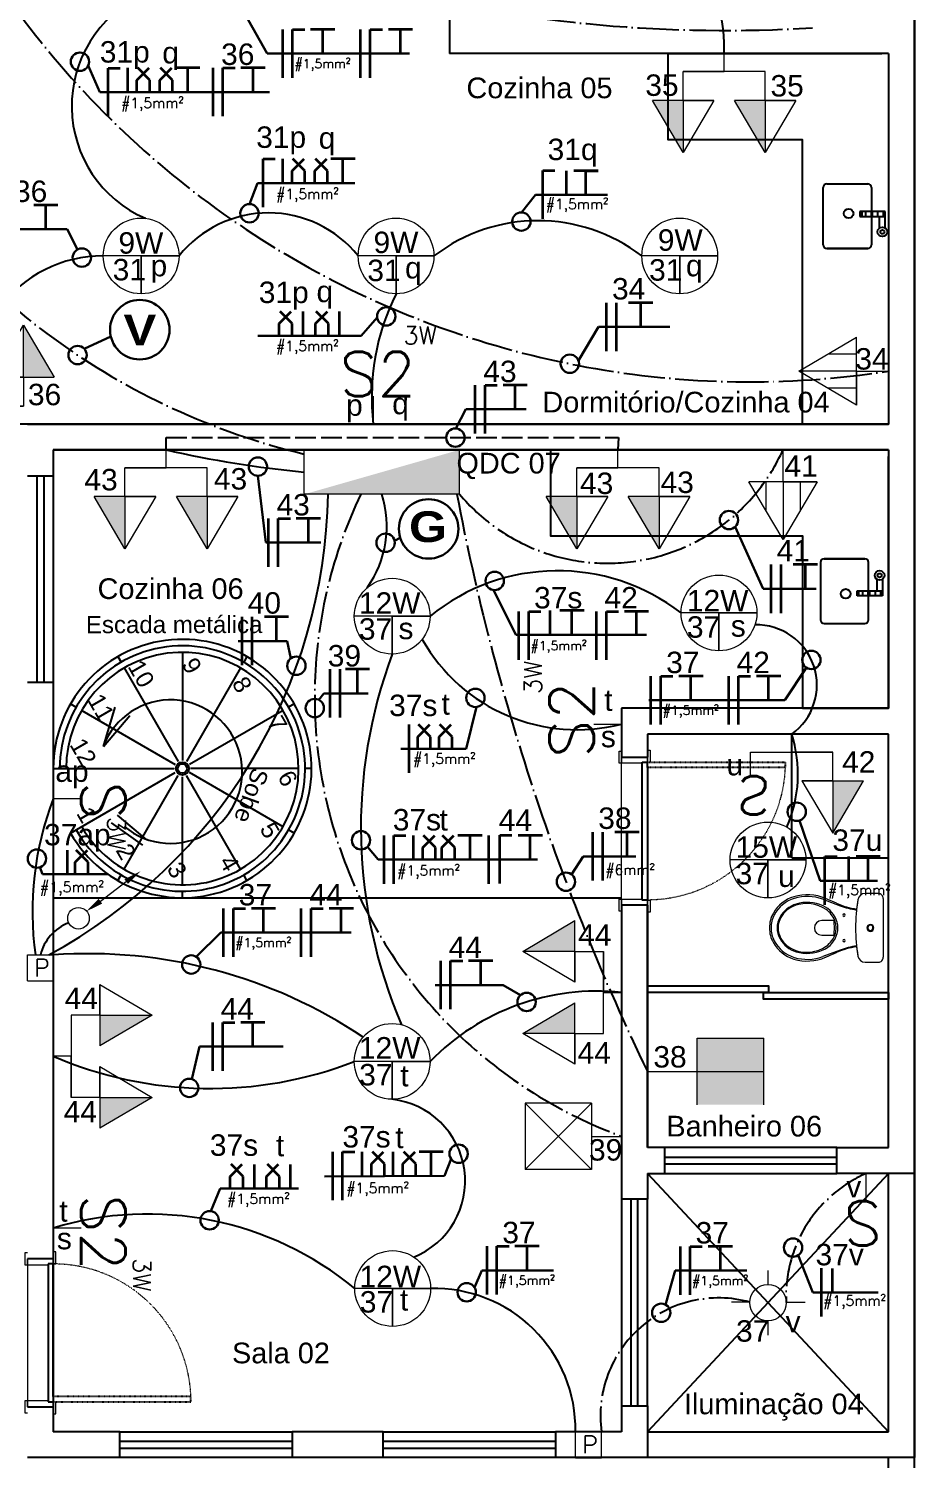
# Model space of a CAD drawing. Header units: millimetres. Extents: x 32721 to 70403, y 1490 to 13922.
# Drawn here: x 34534 to 35048, y 4087 to 4918 of the extents above; entities that cross this region are included whole.
import ezdxf
from ezdxf.enums import TextEntityAlignment as Align

# ---------------------------------------------------------------- set-up
doc = ezdxf.new("R2010")
doc.units = ezdxf.units.MM
for name, pattern in [('ACAD_ISO02W100', [15, 12, -3]), ('ACAD_ISO03W100', [30, 12, -18]), ('ACAD_ISO04W100', [30, 24, -3, 0, -3]), ('DASHDOT', [1, 0.5, -0.25, 0, -0.25])]:
    doc.linetypes.add(name, pattern=pattern)
for name, color, linetype in [('005', 9, 'Continuous'), ('08', 8, 'Continuous'), ('COMODOS', 50, 'Continuous'), ('EJEL25170TP', 1, 'DASHDOT'), ('VIEWPORT', 10, 'Continuous')]:
    doc.layers.add(name, color=color, linetype=linetype)
for name, color, linetype, lineweight in [('A-DOOR', 9, 'Continuous', 9), ('EJEL05130C', 130, 'Continuous', 30), ('EJEL0550C', 50, 'Continuous', 35), ('EJEL0580C', 80, 'Continuous', 9), ('EJEL09210C', 210, 'Continuous', 9), ('EJEL25170C', 170, 'Continuous', 25), ('EJEL25170T', 170, 'ACAD_ISO02W100', 25), ('EJEL3040C', 40, 'Continuous', 9), ('P-SANR-FIXT', 9, 'Continuous', 18)]:
    doc.layers.add(name, color=color, linetype=linetype, lineweight=lineweight)
doc.styles.add('COTAS', font='arial.ttf', dxfattribs={"height": 12})
doc.styles.add('M_abG50', font='', dxfattribs={"width": 1.1, "height": 0.13})
doc.styles.add('ROMANS', font='romans.shx')
doc.styles.add('SR60', font='simplex', dxfattribs={"height": 0.15})
doc.styles.add('SR80', font='SIMPLEX', dxfattribs={"height": 0.1})
doc.styles.get('M_abG50').set_extended_font_data('Arial Black')

# ---------------------------------------------------------------- blocks, each defined once
blk = doc.blocks.new('Bacia Sanitária - Caixa Acoplada-736075-Planta Baixa Térreo')
at = {"layer": 'P-SANR-FIXT'}
for p, q in [((-18.1, 381.6), (-46, 446.5)), ((-45.6, 445.7), (-18.1, 381.6)), ((-3.8, 360.2), (-41.6, 462)), ((82.4, 467.7), (82.4, 395.8)), ((167.6, 395.8), (167.6, 467.9)), ((291.6, 462), (253.8, 360.2)), ((268.1, 381.6), (296.1, 446.7)), ((268.1, 381.6), (295.6, 445.5)), ((82.4, 395.9), (81.7, 392.3)), ((168.3, 392.3), (167.6, 395.7)), ((-74.8, 215.2), (-74.8, 138.9)), ((-74.8, 215.2), (-74.8, 138.9)), ((324.8, 138.9), (324.8, 215.2)), ((324.8, 138.9), (324.8, 215.2)), ((-44.8, 110), (294.8, 110)), ((-44.8, 110), (294.8, 110))]:
    blk.add_line(p, q, dxfattribs=at)
for centre, radius, start, end in [((142.4, 568.8), 207.3, 119.89339, 162.90367), ((142.4, 568.8), 207.3, 119.89339, 162.90367), ((125, 598.7), 172.7, 89.99989, 119.83452), ((125, 598.7), 172.7, 89.99989, 119.83452), ((125, 598.7), 162.9, 89.9999, 117.13355), ((125, 598.7), 172.7, 60.14034, 90.0001), ((125, 598.7), 172.7, 60.14034, 90.0001), ((125, 598.7), 162.9, 62.86432, 90.00011), ((107.6, 568.8), 207.3, 17.09644, 60.08571), ((107.6, 568.8), 207.3, 17.09644, 60.08571), ((142.4, 568.8), 197.4, 117.66834, 162.90367), ((142.4, 568.8), 162.9, 120.11187, 162.90381), ((142.4, 568.8), 156.7, 120.10363, 159.82928), ((125, 598.7), 128.3, 89.99986, 120.0915), ((125, 598.7), 122.1, 89.99989, 120.07994), ((125, 598.7), 128.3, 60.06148, 90.00011), ((125, 598.7), 122.1, 60.13191, 90.00014), ((107.6, 568.8), 156.7, 20.16971, 60.06163), ((107.6, 568.8), 162.9, 17.09643, 60.00868), ((107.6, 568.8), 197.4, 17.09605, 62.33004), ((199, 551.4), 266.5, 162.90367, 203.36774), ((199, 551.4), 266.5, 162.90367, 203.41557), ((199, 551.4), 256.7, 162.90367, 200.37484), ((199, 551.4), 222.1, 162.90381, 204.386), ((180.6, 554.8), 197.4, 159.82928, 214.70015), ((69.4, 554.8), 197.4, 325.29931, 20.16971), ((51, 551.4), 222.1, 335.61412, 17.09643), ((51, 551.4), 256.7, 339.62516, 17.09605), ((51, 551.4), 266.5, 336.58775, 17.09644), ((51, 551.4), 266.5, 336.58775, 17.09644), ((125, 467.7), 42.6, 90.00001, 180), ((125, 467.7), 42.6, 0.27066, 90.00006), ((131.6, 520.8), 148.1, 204.386, 254.50021), ((131.6, 520.8), 137.8, 214.70015, 254.49812), ((118.4, 520.8), 148.1, 285.50035, 335.61412), ((118.4, 520.8), 137.8, 291.21111, 325.29931), ((-471.4, 186.5), 493.6, 9.16189, 23.27793), ((-471.4, 186.5), 493.6, 9.16186, 23.27793), ((-471.4, 186.5), 498.9, 9.13056, 20.37509), ((51, 338.1), 6.91, 90, 270), ((51, 338.1), 6.91, 270, 90), ((125, 986.6), 592.3, 265.87448, 270), ((125, 497), 123.4, 254.50021, 270), ((125, 497), 113.1, 254.49812, 270.0003), ((125, 986.6), 592.3, 270, 274.12547), ((125, 497), 113.1, 270, 285.50114), ((125, 497), 123.4, 269.99991, 285.50035), ((118.4, 520.8), 137.8, 285.50114, 291.21111), ((199, 338.1), 6.91, 90, 270), ((199, 338.1), 6.91, 270, 90), ((721.4, 186.5), 498.9, 159.62507, 170.86944), ((721.4, 186.5), 493.6, 156.72252, 170.83812), ((721.4, 186.5), 493.6, 156.72252, 170.83813), ((-31.6, 214.8), 43.2, 99.01493, 179.49347), ((-31.6, 214.8), 43.2, 99.01493, 179.49347), ((125, -710.7), 981.9, 89.99883, 99.57516), ((125, -710.7), 981.9, 96.38257, 99.57516), ((125, -710.7), 981.9, 80.42485, 90.00116), ((125, -710.7), 981.9, 80.42485, 83.6174), ((281.6, 214.8), 43.2, 0.4859, 80.98509), ((281.6, 214.8), 43.2, 0.4859, 80.98509), ((125, 185.3), 20.2, 90, 270), ((125, 185.3), 15.3, 90, 270), ((125, 185.3), 15.3, 267.6108, 90), ((125, 185.3), 20.2, 270, 90), ((-45.5, 139.3), 29.3, 180.69963, 271.32336), ((-45.5, 139.3), 29.3, 180.69963, 271.32336), ((295.5, 139.3), 29.3, 268.67664, 359.32231), ((295.5, 139.3), 29.3, 268.67664, 359.32231)]:
    blk.add_arc(centre, radius, start, end, dxfattribs=at)
blk = doc.blocks.new('Porta de madeira - 80x240cm 2-909150-Planta Baixa Térreo')
at = {"layer": 'A-DOOR', "lineweight": 18}
for p, q in [((-519.8, 122.2), (-519.8, 107.2)), ((-449.8, 122.2), (-519.8, 122.2)), ((-484.8, 107.2), (-449.8, 107.2)), ((-449.8, 107.2), (-484.8, 107.2)), ((-449.8, 107.2), (-449.8, 122.2)), ((-449.8, -12.8), (-449.8, 107.2)), ((340.2, 107.2), (-449.8, 107.2)), ((410.2, 122.2), (340.2, 122.2)), ((340.2, 122.2), (340.2, 107.2)), ((340.2, 107.2), (375.2, 107.2)), ((375.2, 107.2), (340.2, 107.2)), ((340.2, 107.2), (340.2, -12.8)), ((410.2, 107.2), (410.2, 122.2)), ((-524.8, -42.8), (-524.8, -57.8)), ((-524.8, -57.8), (-454.8, -57.8)), ((-454.8, -42.8), (-484.8, -42.8)), ((-484.8, -42.8), (-454.8, -42.8)), ((-454.8, -42.8), (-454.8, -12.8)), ((-454.8, -12.8), (-449.8, -12.8)), ((340.2, -12.8), (345.2, -12.8)), ((345.2, -12.8), (345.2, -42.8)), ((375.2, -42.8), (345.2, -42.8)), ((345.2, -42.8), (345.2, -57.8)), ((345.2, -42.8), (375.2, -42.8)), ((345.2, -57.8), (415.2, -57.8)), ((415.2, -57.8), (415.2, -42.8))]:
    blk.add_line(p, q, dxfattribs=at)
at = {"layer": 'A-DOOR', "lineweight": 25}
for p, q in [((345.2, -12.8), (-454.8, -12.8)), ((-454.8, -12.8), (-454.8, -42.8)), ((-424.8, -42.8), (-454.8, -42.8)), ((-424.8, -42.8), (345.2, -42.8)), ((345.2, -42.8), (345.2, -12.8))]:
    blk.add_line(p, q, dxfattribs=at)
at = {"layer": 'A-DOOR', "linetype": 'ACAD_ISO03W100', "lineweight": 25, "ltscale": 0.1}
for p, q in [((-454.8, -42.8), (-454.8, -842.8)), ((-424.8, -842.8), (-424.8, -42.8)), ((-454.8, -842.8), (-424.8, -842.8))]:
    blk.add_line(p, q, dxfattribs=at)
at = {"layer": 'A-DOOR', "linetype": 'ACAD_ISO03W100', "lineweight": 18, "ltscale": 0.1}
blk.add_arc((-454.8, -42.8), 800, 272.1491, 0, dxfattribs=at)
blk = doc.blocks.new('A$C4F674D86')
at = {"layer": 'EJEL0580C'}
for p, q in [((16.16, 0), (-16.16, 0)), ((16.16, 0), (-16.16, 0)), ((0, 0), (0, -16.16)), ((0, -16.16), (0, 0)), ((0, 0), (16.16, 0)), ((0, 0), (0, -16.16)), ((0, -16.16), (0, 0)), ((0, 0), (16.16, 0))]:
    blk.add_line(p, q, dxfattribs=at)
blk.add_circle((0, 0), 16.16, dxfattribs=at)
blk.add_circle((0, 0), 16.16, dxfattribs=at)
blk = doc.blocks.new('ytfytf')
at = {"layer": 'EJEL0580C'}
for p, q in [((0, 236), (0, 134)), ((-134, 4), (-269, 4)), ((274, 0), (134, 0)), ((0, -134), (0, -240))]:
    blk.add_line(p, q, dxfattribs=at)
blk.add_circle((0, 0), 134, dxfattribs=at)
blk = doc.blocks.new('A$C5CDA3447')
at = {"layer": 'EJEL0580C'}
blk.add_line((6.63, 0), (-6.63, 0), dxfattribs=at)
at = {"layer": 'EJEL0580C', "style": 'SR80'}
blk.add_text('S', height=21.16, rotation=270, dxfattribs=at).set_placement((6.63, 7.39))
blk = doc.blocks.new('tomada e int')
at = {"layer": 'EJEL0580C'}
h = blk.add_hatch(color=256, dxfattribs=at)
h.dxf.hatch_style = 1
h.paths.add_polyline_path([(2009.64, 3072.39), (2009.64, 3090.24), (1979.38, 3072.39)])
for p, q in [((1979.38, 3072.39), (2009.64, 3090.24)), ((2009.64, 3054.53), (2009.64, 3090.24)), ((2009.64, 3054.53), (1979.38, 3072.39)), ((2009.64, 3072.39), (1979.38, 3072.39)), ((2009.64, 3072.39), (2026.38, 3072.39)), ((2009.64, 3072.39), (2009.64, 3054.53)), ((2026.38, 3024.71), (2026.38, 3072.39)), ((2026.38, 3072.39), (2026.38, 3048.55)), ((2026.38, 3048.55), (2036.81, 3048.55)), ((2012.38, 3024.71), (2026.38, 3024.71))]:
    blk.add_line(p, q, dxfattribs=at)
at = {"layer": 'EJEL0580C', "style": 'SR80'}
blk.add_text('S', height=22.32, rotation=90, dxfattribs=at).set_placement((2012.38, 3016.92))
blk = doc.blocks.new('A$C3D7A1D48')
at = {"layer": 'EJEL0580C'}
blk.add_line((6.63, 0), (-6.63, 0), dxfattribs=at)
at = {"layer": 'EJEL0580C', "style": 'SR80'}
blk.add_text('S2', height=21.161, rotation=270, dxfattribs=at).set_placement((6.64, 16.05))
blk = doc.blocks.new('s2 3w')
at = {"layer": 'EJEL0580C', "xscale": 1.21732736314486, "yscale": 1.21732736314486, "zscale": 1.21732736314486}
blk.add_blockref('A$C3D7A1D48', (2289.89, 2240.11), dxfattribs=at)
at = {"layer": 'EJEL0580C', "style": 'SR60'}
blk.add_text('3W', height=10.304, rotation=270, dxfattribs=at).set_placement((2328.15, 2222.64))
blk = doc.blocks.new('3w')
at = {"layer": 'EJEL0580C'}
blk.add_line((339.35, 2419.62), (323.2, 2419.62), dxfattribs=at)
for s, height, style, p in [('S', 25.76, 'SR80', (339.37, 2429.71)), ('3W', 10.304, 'SR60', (354.78, 2409.13))]:
    blk.add_text(s, height=height, rotation=270, dxfattribs=dict(at, style=style)).set_placement(p)
blk = doc.blocks.new('tomada dupla media 01')
at = {"layer": 'EJEL0580C'}
h = blk.add_hatch(color=256, dxfattribs=at)
h.dxf.hatch_style = 1
h.paths.add_polyline_path([(1921.39, 2677.07), (1903.54, 2677.07), (1921.39, 2646.81)])
h = blk.add_hatch(color=256, dxfattribs=at)
h.dxf.hatch_style = 1
h.paths.add_polyline_path([(1969.07, 2677.07), (1951.22, 2677.07), (1969.07, 2646.81)])
for p, q in [((1945.23, 2693.8), (1945.23, 2704.23)), ((1969.07, 2693.8), (1921.39, 2693.8)), ((1921.39, 2693.8), (1945.23, 2693.8)), ((1921.39, 2677.07), (1921.39, 2693.8)), ((1969.07, 2677.07), (1969.07, 2693.8)), ((1939.25, 2677.07), (1903.54, 2677.07)), ((1921.39, 2646.81), (1903.54, 2677.07)), ((1921.39, 2677.07), (1939.25, 2677.07)), ((1939.25, 2677.07), (1921.39, 2646.81)), ((1921.39, 2677.07), (1921.39, 2646.81)), ((1986.93, 2677.07), (1951.22, 2677.07)), ((1969.07, 2646.81), (1951.22, 2677.07)), ((1969.07, 2677.07), (1986.93, 2677.07)), ((1986.93, 2677.07), (1969.07, 2646.81)), ((1969.07, 2677.07), (1969.07, 2646.81))]:
    blk.add_line(p, q, dxfattribs=at)
blk = doc.blocks.new('A$C1FA829F1')
at = {"layer": 'EJEL0580C'}
for p, q in [((0, 0), (0, 16.93)), ((0, 16.93), (0, -16.93)), ((0, 16.93), (28.69, 0)), ((0, 8.46), (14.34, 8.46)), ((0, 0), (-15.87, 0)), ((28.69, 0), (0, -16.93)), ((0, 0), (28.69, 0)), ((0, -8.46), (14.34, -8.46))]:
    blk.add_line(p, q, dxfattribs=at)
blk = doc.blocks.new('A$C0AE3526C')
at = {"layer": 'EJEL0580C'}
h = blk.add_hatch(color=256, dxfattribs=at)
h.dxf.hatch_style = 1
h.paths.add_polyline_path([(47.61, 15.87), (15.87, 15.87), (15.87, -15.87), (47.61, -15.87)])
h = blk.add_hatch(color=256, dxfattribs=at)
h.dxf.hatch_style = 1
h.paths.add_polyline_path([(47.61, -15.87), (47.61, 0), (15.87, 0), (15.87, -15.87)])
for p, q in [((15.87, 15.87), (47.61, 15.87)), ((15.87, -15.87), (15.87, 15.87)), ((15.87, -15.87), (15.87, 15.87)), ((47.61, -15.87), (47.61, 15.87)), ((47.61, -15.87), (47.61, 15.87)), ((-7.92, 0), (47.61, 0)), ((0, 0), (47.61, 0))]:
    blk.add_line(p, q, dxfattribs=at)
blk = doc.blocks.new('A$C15267267')
at = {"layer": 'EJEL0580C'}
for p, q in [((-37.03, -21.16), (-37.03, 0)), ((37.03, 0), (-37.03, 0)), ((37.03, -21.16), (37.03, 0)), ((37.03, -21.16), (-37.03, -21.16))]:
    blk.add_line(p, q, dxfattribs=at)
blk.add_solid([(37.03, 0), (37.03, -21.16), (-37.03, -21.16)], dxfattribs=at)
blk = doc.blocks.new('A$C4247474B')
at = {"layer": 'EJEL0580C'}
for p, q in [((0, 0), (31.7, 0)), ((0, 0), (0, -31.7)), ((31.7, 0), (31.7, -31.7)), ((0, -31.7), (31.7, -31.7))]:
    blk.add_line(p, q, dxfattribs=at)
at = {"layer": 'EJEL0580C', "style": 'SR80'}
blk.add_text('P', height=21.2, rotation=270, dxfattribs=at).set_placement((5.5, -8.3))
blk = doc.blocks.new('A$C633F4938')
at = {"layer": 'EJEL0580C', "linetype": 'ByBlock', "lineweight": -2}
blk.add_line((10.47, 8.12), (22.77, 17.5), dxfattribs=at)
at = {"layer": 'EJEL0580C'}
blk.add_circle((0, 0), 5.13, dxfattribs=at)
for points in [[(21.91, 18.62), (29.51, 22.35), (23.62, 16.37)], [(11.32, 7), (3.73, 3.27), (9.61, 9.24)]]:
    blk.add_solid(points, dxfattribs=at)
blk = doc.blocks.new('A$C45B0798E')
at = {"layer": 'EJEL0580C'}
for p, q in [((-15.87, -15.87), (-15.87, 15.87)), ((-15.87, 15.87), (15.87, 15.87)), ((15.87, -15.87), (15.87, 15.87)), ((-26.87, 0), (-30.17, 0)), ((-15.87, 0), (-26.87, 0)), ((-15.87, -15.87), (15.87, -15.87))]:
    blk.add_line(p, q, dxfattribs=at)
at = {"layer": 'EJEL0580C', "ltscale": 0.015}
for p, q in [((-15.87, -15.87), (15.87, 15.87)), ((-15.87, 15.87), (15.87, -15.87))]:
    blk.add_line(p, q, dxfattribs=at)
blk = doc.blocks.new('A$C71E37391')
at = {"layer": 'EJEL0550C', "ltscale": 0.015}
for p, q in [((7.02, 14.03), (-7.02, 14.03)), ((0, 0), (0, 14.03))]:
    blk.add_line(p, q, dxfattribs=at)
blk = doc.blocks.new('A$C1116134A')
at = {"layer": 'EJEL0550C', "ltscale": 0.015}
for p, q in [((0, -14.03), (0, 14.03)), ((0, 14.03), (7.02, 14.03))]:
    blk.add_line(p, q, dxfattribs=at)
blk = doc.blocks.new('A$C33D512FD')
at = {"layer": 'EJEL0550C', "ltscale": 0.015}
for p, q in [((-3.76, 7), (3.26, 14.02)), ((3.76, 7), (-3.26, 14.02)), ((-3.76, -0.01), (-3.76, 7)), ((3.76, -0.01), (3.76, 7))]:
    blk.add_line(p, q, dxfattribs=at)

msp = doc.modelspace()

# ---------------------------------------------------------------- linework, layer by layer
at = {"layer": '005'}
for p, q in [((34994.92, 4792.22), (34994.92, 4825.5)), ((34994.92, 4792.22), (34994.92, 4825.5)), ((34997.08, 4827.66), (35020.72, 4827.66)), ((34997.08, 4827.66), (35020.72, 4827.66)), ((35022.88, 4825.5), (35022.88, 4811.66)), ((35022.88, 4825.5), (35022.88, 4811.66)), ((35030.89, 4811.66), (35016.24, 4811.66)), ((35016.24, 4811.66), (35016.24, 4808.71)), ((35030.89, 4811.66), (35016.24, 4811.66)), ((35016.24, 4811.66), (35016.24, 4808.71)), ((35017.32, 4811.66), (35017.32, 4808.71)), ((35017.32, 4811.66), (35017.32, 4808.71)), ((35019.48, 4811.66), (35019.48, 4808.71)), ((35019.48, 4811.66), (35019.48, 4808.71)), ((35022.72, 4811.66), (35022.72, 4808.71)), ((35022.72, 4811.66), (35022.72, 4808.71)), ((35023.46, 4808.71), (35023.46, 4811.66)), ((35023.46, 4808.71), (35023.46, 4811.66)), ((35026.7, 4808.71), (35026.7, 4811.66)), ((35026.7, 4808.71), (35026.7, 4811.66)), ((35016.24, 4808.71), (35030.89, 4808.71)), ((35016.24, 4808.71), (35030.89, 4808.71)), ((35022.88, 4808.71), (35022.88, 4792.22)), ((35022.88, 4808.71), (35022.88, 4792.22)), ((35027.65, 4802.03), (35027.65, 4808.71)), ((35020.72, 4790.06), (34997.08, 4790.06)), ((34997.08, 4790.06), (35020.72, 4790.06)), ((35020.72, 4790.06), (34997.08, 4790.06)), ((34997.08, 4790.06), (35020.72, 4790.06))]:
    msp.add_line(p, q, dxfattribs=at)
for centre in [(35009.62, 4810.41), (35009.62, 4810.41), (35029.28, 4799.76), (35029.28, 4799.76)]:
    msp.add_circle(centre, 2.79, dxfattribs=at)
for centre, start, end in [((34997.08, 4825.5), 90, 180), ((34997.08, 4825.5), 90, 180), ((35020.72, 4825.5), 0, 90), ((35020.72, 4825.5), 0, 90), ((34997.08, 4792.22), 180, 270), ((34997.08, 4792.22), 180, 270), ((35020.72, 4792.22), 270, 0), ((35020.72, 4792.22), 270, 0)]:
    msp.add_arc(centre, 2.16, start, end, dxfattribs=at)
at = {"layer": '08'}
for p, q in [((35047.84, 5073.22), (35047.84, 4673.22)), ((34777.84, 4923.66), (34777.84, 4903.22)), ((35032.84, 4903.22), (34777.84, 4903.22)), ((34971.16, 4903.22), (34917.84, 4903.22)), ((35032.84, 4903.22), (35019.52, 4903.22)), ((35032.84, 4903.22), (35032.84, 4688.22)), ((34994.92, 4792.22), (34994.92, 4825.5)), ((34994.92, 4792.22), (34994.92, 4825.5)), ((34997.08, 4827.66), (35020.72, 4827.66)), ((34997.08, 4827.66), (35020.72, 4827.66)), ((35022.88, 4825.5), (35022.88, 4811.66)), ((35022.88, 4825.5), (35022.88, 4811.66)), ((35030.89, 4811.66), (35016.24, 4811.66)), ((35016.24, 4811.66), (35016.24, 4808.71)), ((35030.89, 4811.66), (35016.24, 4811.66)), ((35016.24, 4811.66), (35016.24, 4808.71)), ((35017.32, 4811.66), (35017.32, 4808.71)), ((35017.32, 4811.66), (35017.32, 4808.71)), ((35019.48, 4811.66), (35019.48, 4808.71)), ((35019.48, 4811.66), (35019.48, 4808.71)), ((35022.72, 4811.66), (35022.72, 4808.71)), ((35022.72, 4811.66), (35022.72, 4808.71)), ((35023.46, 4808.71), (35023.46, 4811.66)), ((35023.46, 4808.71), (35023.46, 4811.66)), ((35026.7, 4808.71), (35026.7, 4811.66)), ((35026.7, 4808.71), (35026.7, 4811.66)), ((35029.81, 4808.71), (35029.81, 4811.66)), ((35030.89, 4802.03), (35030.89, 4811.66)), ((35016.24, 4808.71), (35030.89, 4808.71)), ((35016.24, 4808.71), (35030.89, 4808.71)), ((35022.88, 4808.71), (35022.88, 4792.22)), ((35022.88, 4808.71), (35022.88, 4792.22)), ((35027.65, 4802.03), (35027.65, 4808.71)), ((35020.72, 4790.06), (34997.08, 4790.06)), ((34997.08, 4790.06), (35020.72, 4790.06)), ((35020.72, 4790.06), (34997.08, 4790.06)), ((34997.08, 4790.06), (35020.72, 4790.06)), ((35032.84, 4688.22), (34442.84, 4688.22)), ((34532.84, 4688.22), (35032.84, 4688.22)), ((35047.84, 4688.22), (35047.84, 4253.22)), ((35032.84, 4673.22), (34547.84, 4673.22)), ((34547.84, 4673.22), (34547.84, 4658.22)), ((34547.84, 4673.22), (35032.84, 4673.22)), ((34973.5, 4673.22), (35032.84, 4673.22)), ((35032.84, 4673.22), (35032.84, 4523.22)), ((34532.84, 4658.22), (34547.84, 4658.22)), ((34547.84, 4658.22), (34547.84, 4538.22)), ((35019.07, 4610.02), (34995.43, 4610.02)), ((34995.43, 4610.02), (35019.07, 4610.02)), ((35019.07, 4610.02), (34995.43, 4610.02)), ((34995.43, 4610.02), (35019.07, 4610.02)), ((34993.27, 4607.86), (34993.27, 4574.58)), ((34993.27, 4607.86), (34993.27, 4574.58)), ((35021.23, 4591.37), (35021.23, 4607.86)), ((35021.23, 4591.37), (35021.23, 4607.86)), ((35026, 4598.06), (35026, 4591.37)), ((35029.24, 4598.05), (35029.24, 4588.42)), ((35014.59, 4591.37), (35029.24, 4591.37)), ((35014.59, 4588.42), (35014.59, 4591.37)), ((35014.59, 4591.37), (35029.24, 4591.37)), ((35014.59, 4588.42), (35014.59, 4591.37)), ((35029.24, 4588.42), (35014.59, 4588.42)), ((35029.24, 4588.42), (35014.59, 4588.42)), ((35015.67, 4588.42), (35015.67, 4591.37)), ((35015.67, 4588.42), (35015.67, 4591.37)), ((35017.83, 4588.42), (35017.83, 4591.37)), ((35017.83, 4588.42), (35017.83, 4591.37)), ((35021.07, 4588.42), (35021.07, 4591.37)), ((35021.07, 4588.42), (35021.07, 4591.37)), ((35021.23, 4574.58), (35021.23, 4588.42)), ((35021.23, 4574.58), (35021.23, 4588.42)), ((35021.81, 4591.37), (35021.81, 4588.42)), ((35021.81, 4591.37), (35021.81, 4588.42)), ((35025.05, 4591.37), (35025.05, 4588.42)), ((35025.05, 4591.37), (35025.05, 4588.42)), ((35028.16, 4591.37), (35028.16, 4588.42)), ((34995.43, 4572.42), (35019.07, 4572.42)), ((34995.43, 4572.42), (35019.07, 4572.42)), ((34585.34, 4553.17), (34587.22, 4549.92)), ((34622.84, 4555.72), (34622.84, 4492.97)), ((34660.34, 4553.17), (34658.47, 4549.92)), ((34589.09, 4546.67), (34620.47, 4492.33)), ((34656.59, 4546.67), (34625.22, 4492.33)), ((34547.84, 4538.22), (34532.84, 4538.22)), ((34547.84, 4538.22), (34547.84, 4103.22)), ((34557.89, 4525.72), (34561.14, 4523.84)), ((34564.38, 4521.97), (34618.73, 4490.59)), ((34576.97, 4501.08), (34583.78, 4523.89)), ((34576.97, 4501.08), (34592.29, 4519.02)), ((34681.3, 4521.97), (34626.95, 4490.59)), ((34687.79, 4525.72), (34684.55, 4523.84)), ((35032.84, 4523.22), (34877.84, 4523.22)), ((34877.84, 4523.22), (34877.84, 4494.9)), ((34877.84, 4523.22), (34877.84, 4494.9)), ((34892.84, 4508.22), (34892.84, 4494.9)), ((35032.84, 4508.22), (34892.84, 4508.22)), ((34976.59, 4436.35), (34976.59, 4508.22)), ((35032.84, 4268.22), (35032.84, 4508.22)), ((34877.84, 4494.9), (34892.84, 4494.9)), ((34547.84, 4488.22), (34618.09, 4488.22)), ((34557.89, 4450.72), (34618.73, 4485.84)), ((34681.3, 4454.47), (34626.95, 4485.84)), ((34690.34, 4488.22), (34627.59, 4488.22)), ((34697.84, 4488.22), (34694.09, 4488.22)), ((34589.09, 4429.76), (34620.47, 4484.1)), ((34622.84, 4420.72), (34622.84, 4483.47)), ((34656.59, 4429.76), (34625.22, 4484.1)), ((34602.29, 4446.92), (34585.09, 4461.18)), ((34599.89, 4443.81), (34581.72, 4456.8)), ((34687.79, 4450.72), (34684.55, 4452.59)), ((34976.59, 4436.35), (35032.84, 4436.35)), ((34585.34, 4423.26), (34587.22, 4426.51)), ((34660.34, 4423.26), (34658.47, 4426.51)), ((34547.84, 4413.22), (34877.84, 4413.22)), ((34622.84, 4413.22), (34622.84, 4416.97)), ((34877.84, 4408.9), (34877.84, 4238.22)), ((34892.84, 4408.9), (34877.84, 4408.9)), ((34892.84, 4268.22), (34892.84, 4408.9)), ((34892.84, 4408.9), (34892.84, 4268.22)), ((34902.84, 4268.22), (34892.84, 4268.22)), ((34902.84, 4268.22), (34902.84, 4253.22)), ((35002.84, 4268.22), (34902.84, 4268.22)), ((35002.84, 4268.22), (35032.84, 4268.22)), ((35002.84, 4253.22), (35002.84, 4268.22)), ((34892.84, 4253.22), (34892.84, 4238.22)), ((34892.84, 4253.22), (34902.84, 4253.22)), ((34892.84, 4253.22), (35032.84, 4103.22)), ((35032.84, 4253.22), (34892.84, 4103.22)), ((34902.84, 4253.22), (35002.84, 4253.22)), ((35047.84, 4253.22), (35002.84, 4253.22)), ((35032.84, 4103.22), (35032.84, 4253.22)), ((35047.84, 4253.22), (35047.84, 4088.22)), ((34892.84, 4238.22), (34877.84, 4238.22)), ((34877.84, 4238.22), (34877.84, 4118.22)), ((34892.84, 4118.22), (34892.84, 4238.22)), ((34547.84, 4203.67), (34532.84, 4203.67)), ((34532.84, 4117.67), (34547.84, 4117.67)), ((34877.84, 4118.22), (34877.84, 4103.22)), ((34877.84, 4118.22), (34892.84, 4118.22)), ((34892.84, 4118.22), (34892.84, 4088.22)), ((34586.58, 4103.22), (34547.84, 4103.22)), ((34586.58, 4088.22), (34586.58, 4103.22)), ((34586.58, 4103.22), (34686.58, 4103.22)), ((34739.41, 4103.22), (34686.58, 4103.22)), ((34686.58, 4103.22), (34686.58, 4088.22)), ((34739.41, 4088.22), (34739.41, 4103.22)), ((34739.41, 4103.22), (34839.41, 4103.22)), ((34877.84, 4103.22), (34839.41, 4103.22)), ((34839.41, 4103.22), (34839.41, 4088.22)), ((34892.84, 4103.22), (35032.84, 4103.22)), ((34586.58, 4088.22), (34532.84, 4088.22)), ((34686.58, 4088.22), (34586.58, 4088.22)), ((34739.41, 4088.22), (34686.58, 4088.22)), ((34839.41, 4088.22), (34739.41, 4088.22)), ((34892.84, 4088.22), (34839.41, 4088.22)), ((35047.84, 4088.22), (34892.84, 4088.22))]:
    msp.add_line(p, q, dxfattribs=at)
at = {"layer": '08', "color": 9}
for p, q in [((34538.34, 4658.22), (34538.34, 4538.22)), ((34542.34, 4658.22), (34542.34, 4538.22)), ((34902.84, 4262.72), (35002.84, 4262.72)), ((34902.84, 4258.72), (35002.84, 4258.72)), ((34883.34, 4118.22), (34883.34, 4238.22)), ((34887.34, 4118.22), (34887.34, 4238.22)), ((34586.58, 4097.72), (34686.58, 4097.72)), ((34739.41, 4097.72), (34839.41, 4097.72)), ((34586.58, 4093.72), (34686.58, 4093.72)), ((34739.41, 4093.72), (34839.41, 4093.72))]:
    msp.add_line(p, q, dxfattribs=at)
at = {"layer": '08'}
for points in [[(33047.84, 3643.22), (35047.84, 3643.22), (35047.84, 5643.22), (33047.84, 5643.22)], [(34892.84, 4358.22), (34892.84, 4362.08), (34963.09, 4362.08), (34963.09, 4358.22)], [(35032.84, 4358.22), (35032.84, 4354.36), (34960.2, 4354.36), (34960.2, 4358.22)]]:
    msp.add_lwpolyline(points, close=True, dxfattribs=at)
for points in [[(35032.84, 4903.22), (35032.84, 4688.22), (34982.84, 4688.22), (34982.84, 4853.22), (34904.95, 4853.22), (34904.95, 4903.22), (35029.02, 4903.22)], [(35032.84, 4673.22), (34836.54, 4673.22), (34836.54, 4623.22), (34982.84, 4623.22), (34982.84, 4523.22), (35032.84, 4523.22), (35032.84, 4669.4)], [(33062.84, 4088.22), (33062.84, 3643.22), (35032.84, 3643.22), (35032.84, 4088.22)]]:
    msp.add_lwpolyline(points, dxfattribs=at)
for centre, radius in [((35009.62, 4810.41), 2.79), ((35009.62, 4810.41), 2.79), ((35029.28, 4799.76), 2.79), ((35029.28, 4799.76), 2.79), ((35029.28, 4799.76), 1.17), ((35027.63, 4600.33), 2.79), ((35027.63, 4600.33), 2.79), ((35027.63, 4600.33), 1.17), ((35007.97, 4589.67), 2.79), ((35007.97, 4589.67), 2.79), ((34622.84, 4488.22), 3.8), ((34622.84, 4488.22), 2.69)]:
    msp.add_circle(centre, radius, dxfattribs=at)
for centre, radius, start, end in [((34997.08, 4825.5), 2.16, 90, 180), ((34997.08, 4825.5), 2.16, 90, 180), ((35020.72, 4825.5), 2.16, 0, 90), ((35020.72, 4825.5), 2.16, 0, 90), ((34997.08, 4792.22), 2.16, 180, 270), ((34997.08, 4792.22), 2.16, 180, 270), ((35020.72, 4792.22), 2.16, 270, 0), ((35020.72, 4792.22), 2.16, 270, 0), ((34995.43, 4607.86), 2.16, 90, 180), ((34995.43, 4607.86), 2.16, 90, 180), ((35019.07, 4607.86), 2.16, 0, 90), ((35019.07, 4607.86), 2.16, 0, 90), ((34995.43, 4574.58), 2.16, 180, 270), ((34995.43, 4574.58), 2.16, 180, 270), ((35019.07, 4574.58), 2.16, 270, 0), ((35019.07, 4574.58), 2.16, 270, 0), ((34622.84, 4488.22), 75, 210, 180), ((34622.84, 4488.22), 71.25, 210, 180), ((34622.84, 4488.22), 67.5, 210, 180), ((34615.95, 4486.43), 41.65, 229.68933, 159.40181)]:
    msp.add_arc(centre, radius, start, end, dxfattribs=at)
at = {"layer": 'EJEL05130C'}
for p, q in [((34655.01, 4933.4), (34672.11, 4903.23)), ((34672.11, 4903.23), (34754.7, 4903.23)), ((34568.21, 4896.29), (34575.01, 4880.87)), ((34575.01, 4880.87), (34673.48, 4880.87)), ((34661.74, 4815.88), (34666.47, 4828.1)), ((34666.47, 4828.1), (34722.95, 4828.1)), ((34819.81, 4811.08), (34827.82, 4821.24)), ((34827.82, 4821.24), (34869.68, 4821.24)), ((34555.91, 4801.3), (34512.04, 4801.3)), ((34562.01, 4789.53), (34555.91, 4801.3)), ((34735.91, 4750.13), (34726.59, 4739.47)), ((34852.78, 4725.07), (34864.53, 4744.54)), ((34864.53, 4744.54), (34905.84, 4744.54)), ((34726.59, 4739.47), (34666.63, 4739.47)), ((34781.66, 4685.62), (34787.41, 4696.74)), ((34787.41, 4696.74), (34822.47, 4696.74)), ((34666.7, 4658.17), (34671.36, 4619.35)), ((34943.8, 4628.55), (34960.12, 4592.54)), ((34671.36, 4619.35), (34703.18, 4619.35)), ((34746.02, 4620.38), (34749.32, 4622.21)), ((34816.37, 4565.91), (34803.52, 4591.88)), ((34960.12, 4592.54), (34990.77, 4592.54)), ((34683.68, 4562.19), (34655.28, 4562.19)), ((34685.88, 4552.15), (34683.68, 4562.19)), ((34816.37, 4565.91), (34892.25, 4565.91)), ((34985.11, 4546.81), (34972.54, 4527.86)), ((34705.03, 4531.82), (34701.97, 4528.15)), ((34705.03, 4531.82), (34730.64, 4531.84)), ((34972.54, 4527.86), (34893.59, 4527.86)), ((34787.64, 4499.7), (34793.53, 4523.95)), ((34749.65, 4499.7), (34787.64, 4499.7)), ((34981.08, 4458.01), (34993.05, 4423.09)), ((34730.28, 4442.76), (34736.44, 4435.36)), ((34736.44, 4435.36), (34828.98, 4435.36)), ((34848.79, 4426.75), (34855.47, 4437.22)), ((34855.47, 4437.22), (34886.07, 4437.22)), ((34540.05, 4430.89), (34541.59, 4426.85)), ((34579.72, 4426.85), (34541.59, 4426.85)), ((34993.05, 4423.09), (35026.4, 4423.09)), ((34630.93, 4378.9), (34645.07, 4393)), ((34645.07, 4393), (34720.82, 4393)), ((34769.64, 4362.52), (34809.13, 4362.52)), ((34819.16, 4356.7), (34809.13, 4362.52)), ((34628.27, 4307.99), (34632.7, 4326.79)), ((34632.7, 4326.79), (34681.39, 4326.79)), ((34778.81, 4261.66), (34774.95, 4251.73)), ((34639.32, 4231.3), (34644.86, 4244.44)), ((34644.86, 4244.44), (34690.26, 4244.44)), ((34774.95, 4251.73), (34705.39, 4251.48)), ((34980.29, 4205.65), (34988.92, 4184.04)), ((34792.49, 4186.96), (34796.77, 4196.92)), ((34796.77, 4196.92), (34838.36, 4196.92)), ((34903.39, 4176.97), (34908.99, 4196.77)), ((34908.99, 4196.77), (34950.58, 4196.77)), ((34988.92, 4184.04), (35026.9, 4184.04))]:
    msp.add_line(p, q, dxfattribs=at)
at = {"layer": 'EJEL05130C', "ltscale": 0.001}
msp.add_line((34581.27, 4739.08), (34565.88, 4731.86), dxfattribs=at)
for centre in [(34563.39, 4898.55), (34661.81, 4810.56), (34819.65, 4805.75), (34564.47, 4784.81), (34741.21, 4750.72), (34561.97, 4728.25), (34847.79, 4723.2), (34781.35, 4680.31), (34666.66, 4663.49), (34940.19, 4632.47), (34740.8, 4619.28), (34804.17, 4597.16), (34689.05, 4547.87), (34988.02, 4551.28), (34699.73, 4523.31), (34792.99, 4529.25), (34979.56, 4463.12), (34726.55, 4446.56), (34538.38, 4435.95), (34845.53, 4422.54), (34627.96, 4374.48), (34822.69, 4352.71), (34626.8, 4302.87), (34783.24, 4264.62), (34638.67, 4226.02), (34977.41, 4210.13), (34787.92, 4184.23), (34900.84, 4172.29)]:
    msp.add_circle(centre, 5.33, dxfattribs=at)
at = {"layer": 'EJEL05130C'}
for centre in [(34598.11, 4742.95), (34765.81, 4627.32)]:
    msp.add_circle(centre, 17.26, dxfattribs=at)
at = {"layer": 'EJEL0550C', "ltscale": 0.015}
for p, q in [((34681.13, 4889.2), (34681.13, 4917.26)), ((34726.24, 4889.2), (34726.24, 4917.26)), ((34591.08, 4880.87), (34591.08, 4894.9)), ((34640.66, 4866.84), (34640.66, 4894.9)), ((34681.09, 4828.1), (34681.09, 4842.13)), ((34832.08, 4807.34), (34832.08, 4835.4)), ((34832.08, 4835.4), (34839.1, 4835.4)), ((34845.87, 4821.24), (34845.87, 4835.27)), ((34864.18, 4835.27), (34850.14, 4835.27)), ((34857.16, 4821.24), (34857.16, 4835.27)), ((34857.16, 4835.27), (34864.18, 4835.27)), ((34693.03, 4739.47), (34693.03, 4753.5)), ((34714.11, 4739.47), (34714.11, 4753.5)), ((34869.1, 4730.51), (34869.1, 4758.57)), ((34874.89, 4730.51), (34874.89, 4758.57)), ((34792.86, 4682.71), (34792.86, 4710.77)), ((34672.82, 4605.32), (34672.82, 4633.38)), ((34964.7, 4578.5), (34964.7, 4606.57)), ((34970.48, 4578.5), (34970.48, 4606.57)), ((34818.21, 4551.38), (34818.21, 4579.44)), ((34836.29, 4565.91), (34836.29, 4579.94)), ((34863.32, 4551.38), (34863.32, 4579.44)), ((34657.61, 4548.16), (34657.61, 4576.22)), ((34657.61, 4548.16), (34657.61, 4576.22)), ((34663.39, 4548.16), (34663.39, 4576.22)), ((34663.39, 4548.16), (34663.39, 4576.22)), ((34708.72, 4517.79), (34708.72, 4545.85)), ((34714.51, 4517.79), (34714.51, 4545.85)), ((34894.91, 4513.83), (34894.91, 4541.89)), ((34940.02, 4513.83), (34940.02, 4541.89)), ((34754.58, 4485.68), (34754.58, 4513.75)), ((34759.47, 4506.72), (34766.49, 4513.73)), ((34766.99, 4506.72), (34759.97, 4513.73)), ((34771.9, 4506.72), (34778.91, 4513.73)), ((34779.41, 4506.72), (34772.4, 4513.73)), ((34759.47, 4499.7), (34759.47, 4506.72)), ((34766.99, 4499.7), (34766.99, 4506.72)), ((34771.9, 4499.7), (34771.9, 4506.72)), ((34779.41, 4499.7), (34779.41, 4506.72)), ((34739.92, 4421.27), (34739.92, 4449.34)), ((34756.97, 4435.36), (34756.97, 4449.39)), ((34800.7, 4421.33), (34800.7, 4449.39)), ((34861.12, 4423.19), (34861.12, 4451.25)), ((34866.9, 4423.19), (34866.9, 4451.25)), ((34556.15, 4426.85), (34556.15, 4440.88)), ((34995.94, 4409.19), (34995.94, 4437.25)), ((34995.94, 4437.25), (35002.96, 4437.25)), ((35009.72, 4423.09), (35009.72, 4437.12)), ((35028.03, 4437.12), (35014, 4437.12)), ((35021.02, 4423.09), (35021.02, 4437.12)), ((35021.02, 4437.12), (35028.03, 4437.12)), ((34646.77, 4378.97), (34646.77, 4407.03)), ((34691.88, 4378.97), (34691.88, 4407.03)), ((34772.85, 4348.48), (34772.85, 4376.55)), ((34640.53, 4312.75), (34640.53, 4340.82)), ((34710.2, 4237.64), (34710.2, 4265.71)), ((34727.25, 4251.73), (34727.25, 4265.76)), ((34745.24, 4251.73), (34745.24, 4265.76)), ((34664.62, 4244.44), (34664.62, 4258.47)), ((34685.69, 4244.44), (34685.69, 4258.47)), ((34799.76, 4182.88), (34799.76, 4210.95)), ((34911.98, 4182.74), (34911.98, 4210.8)), ((34993.92, 4170.06), (34993.92, 4198.12)), ((35000.36, 4184.04), (35000.36, 4198.07))]:
    msp.add_line(p, q, dxfattribs=at)
at = {"layer": 'EJEL25170C'}
for centre, radius, start, end in [((34845.12, 4906.39), 92.34, 358.02803, 62.39235), ((34566.42, 4817.38), 129.99, 83.57429, 161.93668), ((34629.58, 4872.79), 71.02, 115.38517, 246.58208), ((34672.89, 4744.15), 66.61, 38.6675, 141.3325), ((34829.24, 4706.94), 99.28, 52.55776, 127.44224), ((34576.32, 4712.22), 73.55, 89.54447, 199.04494), ((34866.15, 4704.01), 133.39, 153.38553, 186.80169), ((34754.22, 5294.56), 637.11, 257.22662, 264.54349), ((34397.24, 4652.63), 310.23, 298.5157, 359.04458), ((34679.92, 4628.94), 61.64, 324.49317, 17.48481), ((34840.72, 4485.77), 117.24, 52.31333, 129.17764), ((34956.26, 4536.66), 34.96, 305.5659, 91.63992), ((34851.93, 4613.91), 103.16, 209.43308, 284.54756), ((35014.74, 4453.84), 288.28, 159.52889, 203.36475), ((34904.44, 4484.96), 75.81, 336.09783, 17.86227), ((34719.46, 4405.24), 183.67, 159.13049, 187.88552), ((34566.11, 4373.85), 26.45, 110.41196, 166.47741), ((34568.26, 4093.64), 287.12, 56.23906, 94.05859), ((34863.42, 4223.86), 135.14, 83.87246, 135.72442), ((34638.93, 4533.58), 231.08, 246.78409, 291.2458), ((34739.31, 4248.82), 47.69, 292.05651, 83.54718), ((34602.56, 4040.36), 189.23, 50.49845, 106.80795), ((34769.16, 4104.49), 81.92, 359.11245, 91.56969)]:
    msp.add_arc(centre, radius, start, end, dxfattribs=at)
at = {"layer": 'EJEL25170T'}
for p, q in [((34613.36, 4673.22), (34613.36, 4680.31)), ((34613.36, 4680.31), (34876.05, 4680.31)), ((34876.05, 4680.31), (34875.75, 4673.22))]:
    msp.add_line(p, q, dxfattribs=at)
at = {"layer": 'EJEL25170TP', "linetype": 'ACAD_ISO04W100'}
for centre, radius, start, end in [((34952.38, 5240.74), 528, 203.23362, 278.76489), ((34938.2, 5741.76), 825.09, 239.27924, 273.51017), ((34790.09, 5071.2), 411.89, 211.63579, 256.45785), ((34869.59, 4719.27), 111.88, 219.93021, 335.69363), ((34971.33, 4529.81), 271.68, 154.3391, 249.87128), ((36107.74, 4899.15), 1349.2, 190.75158, 205.78126), ((35051.12, 4181.98), 77.77, 113.66291, 182.7659), ((34887.88, 4916.77), 923.37, 229.92621, 277.41711), ((34934.15, 4112.34), 68.59, 74.6971, 187.6421)]:
    msp.add_arc(centre, radius, start, end, dxfattribs=at)

# ---------------------------------------------------------------- block references
at = {"layer": '08'}
for name, p, xscale, yscale, zscale, rotation in [('Porta de madeira - 80x240cm 2-909150-Planta Baixa Térreo', (34888.56, 4446.42), -0.1000000000000582, 0.1000000000000582, 0.1000000000000582, 89.99999999988898), ('Bacia Sanitária - Caixa Acoplada-736075-Planta Baixa Térreo', (35040.81, 4383.22), 0.1, 0.1, 0.1, 90.00000000000001), ('Porta de madeira - 80x240cm 2-909150-Planta Baixa Térreo', (34543.56, 4166.15), 0.1000000000000582, 0.1000000000000582, 0.1000000000000582, 90.00000000000001)]:
    msp.add_blockref(name, p, dxfattribs=dict(at, xscale=xscale, yscale=yscale, zscale=zscale, rotation=rotation))
at = {"layer": 'EJEL0550C'}
for name, p in [('A$C1116134A', (34686.85, 4903.23)), ('A$C71E37391', (34704.33, 4903.23)), ('A$C1116134A', (34731.96, 4903.23)), ('A$C71E37391', (34749.44, 4903.23)), ('A$C1116134A', (34579.73, 4880.82)), ('A$C33D512FD', (34600.24, 4880.88)), ('A$C33D512FD', (34613.42, 4880.88)), ('A$C71E37391', (34626.05, 4880.87)), ('A$C1116134A', (34646.38, 4880.87)), ('A$C71E37391', (34663.86, 4880.87)), ('A$C1116134A', (34669.73, 4828.04)), ('A$C33D512FD', (34690.25, 4828.11)), ('A$C33D512FD', (34703.42, 4828.11)), ('A$C71E37391', (34716.05, 4828.1)), ('A$C71E37391', (34543.57, 4801.3)), ('A$C33D512FD', (34682.79, 4739.52)), ('A$C33D512FD', (34703.86, 4739.52)), ('A$C71E37391', (34888.97, 4744.54)), ('A$C1116134A', (34798.59, 4696.74)), ('A$C71E37391', (34816.06, 4696.74)), ('A$C1116134A', (34678.54, 4619.35)), ('A$C71E37391', (34696.02, 4619.35)), ('A$C71E37391', (34984.57, 4592.54)), ('A$C1116134A', (34823.93, 4565.41)), ('A$C71E37391', (34849.04, 4565.91)), ('A$C1116134A', (34869.04, 4565.41)), ('A$C71E37391', (34886.52, 4565.41)), ('A$C71E37391', (34677.48, 4562.19)), ('A$C71E37391', (34677.48, 4562.19)), ('A$C71E37391', (34724.48, 4531.83)), ('A$C1116134A', (34900.63, 4527.86)), ('A$C71E37391', (34918.11, 4527.86)), ('A$C1116134A', (34945.74, 4527.86)), ('A$C71E37391', (34963.22, 4527.86)), ('A$C1116134A', (34745.61, 4435.31)), ('A$C33D512FD', (34766.13, 4435.37)), ('A$C33D512FD', (34777.21, 4435.37)), ('A$C71E37391', (34789.85, 4435.36)), ('A$C1116134A', (34807.13, 4435.45)), ('A$C71E37391', (34824.84, 4435.36)), ('A$C71E37391', (34880.99, 4437.22)), ('A$C33D512FD', (34564.42, 4426.86)), ('A$C1116134A', (34652.49, 4393)), ('A$C71E37391', (34669.96, 4393)), ('A$C1116134A', (34697.6, 4393)), ('A$C71E37391', (34715.08, 4393)), ('A$C1116134A', (34778.58, 4362.52)), ('A$C71E37391', (34796.05, 4362.52)), ('A$C1116134A', (34646.25, 4326.79)), ('A$C71E37391', (34663.73, 4326.79)), ('A$C1116134A', (34715.89, 4251.68)), ('A$C33D512FD', (34736.41, 4251.74)), ('A$C33D512FD', (34754.64, 4251.74)), ('A$C71E37391', (34767.27, 4251.73)), ('A$C33D512FD', (34654.37, 4244.49)), ('A$C33D512FD', (34675.45, 4244.49)), ('A$C1116134A', (34805.48, 4196.92)), ('A$C71E37391', (34822.96, 4196.92)), ('A$C1116134A', (34917.7, 4196.77)), ('A$C71E37391', (34935.18, 4196.77))]:
    msp.add_blockref(name, p, dxfattribs=at)
at = {"layer": 'EJEL0580C'}
for name, p, xscale, yscale, zscale in [('A$C4F674D86', (34598.89, 4785.77), 1.361119759999958, 1.361119759999958, 1.361119759999958), ('A$C4F674D86', (34746.89, 4785.77), 1.361119759999958, 1.361119759999958, 1.361119759999958), ('A$C4F674D86', (34911.59, 4785.77), 1.361119759999958, 1.361119759999958, 1.361119759999958), ('A$C15267267', (34738.72, 4673.22), 1.21732736314486, 1.21732736314486, 1.21732736314486), ('A$C4F674D86', (34744.66, 4576.65), 1.361119759999958, 1.361119759999958, 1.361119759999958), ('A$C4F674D86', (34934.39, 4578.55), 1.361119759999958, 1.361119759999958, 1.361119759999958), ('A$C4F674D86', (34962.84, 4435.15), 1.361119759999958, 1.361119759999958, 1.361119759999958), ('A$C633F4938', (34562.52, 4401.32), 1.21732736314486, 1.21732736314486, 1.21732736314486), ('A$C4F674D86', (34744.66, 4318.2), 1.361119759999958, 1.361119759999958, 1.361119759999958), ('A$C0AE3526C', (34902.48, 4312.34), 1.21732736314486, 1.21732736314486, 1.21732736314486), ('A$C4F674D86', (34744.93, 4186.38), 1.361119759999958, 1.361119759999958, 1.361119759999958)]:
    msp.add_blockref(name, p, dxfattribs=dict(at, xscale=xscale, yscale=yscale, zscale=zscale))
for name, p, xscale, yscale, zscale, rotation in [('A$C1FA829F1', (35014.29, 4718.91), 1.169162141850338, 1.169162141850338, 1.169162141850338, 180), ('A$C1FA829F1', (34971.56, 4654.66), 1.169162141850338, 1.169162141850338, 1.169162141850338, 270), ('A$C45B0798E', (34841.11, 4274.72), 1.21732736314486, 1.21732736314486, 1.21732736314486, 179.9999999999814), ('A$C5CDA3447', (35019.9, 4245.14), 1.21732736314486, 1.21732736314486, 1.21732736314486, 270)]:
    msp.add_blockref(name, p, dxfattribs=dict(at, xscale=xscale, yscale=yscale, zscale=zscale, rotation=rotation))
at = {"layer": 'EJEL09210C', "xscale": 0.4756273539377351, "yscale": 0.4756273539377351, "zscale": 0.4756273539377351, "rotation": 90}
for p in [(34532.84, 4364.94), (34851.08, 4088.12)]:
    msp.add_blockref('A$C4247474B', p, dxfattribs=at)
at = {"layer": 'EJEL3040C', "xscale": 0.07904985309322225, "yscale": 0.07904985309322225, "zscale": 0.07904985309322225}
msp.add_blockref('ytfytf', (34962.84, 4178.22), dxfattribs=at)
at = {"layer": 'VIEWPORT'}
for name, p in [('tomada dupla media 01', (32992.16, 2198.98)), ('tomada dupla media 01', (32668.12, 1968.98)), ('tomada dupla media 01', (32930.52, 1968.98)), ('3w', (34224.64, 2051.05)), ('s2 3w', (32266.03, 1981.4))]:
    msp.add_blockref(name, p, dxfattribs=at)
for name, p, rotation in [('tomada dupla media 01', (36452.02, 7392.45), 180), ('s2 3w', (36973.81, 2406.4), 89.99999999999999), ('s2 3w', (37159.66, 6754.16), 180), ('tomada dupla media 01', (32173.61, 6303.46), 270), ('tomada dupla media 01', (37252.07, 2375.97), 89.99999999999999)]:
    msp.add_blockref(name, p, dxfattribs=dict(at, rotation=rotation))
at = {"layer": 'VIEWPORT', "xscale": -1, "rotation": 270.0000000038935}
msp.add_blockref('tomada e int', (31928.05, 2471.4), dxfattribs=at)

# ---------------------------------------------------------------- texts
at = {"layer": '08', "style": 'COTAS'}
msp.add_text('Escada metálica', height=10, rotation=0.04567, dxfattribs=at).set_placement((34566.82, 4566.79, -0.94))
at = {"layer": '08', "char_height": 10, "attachment_point": 5, "style": 'COTAS'}
for s, insert, width, rotation in [('9', (34628.34, 4547.89), 10, 300), ('10', (34598.94, 4543.27), 10, 300), ('8', (34657.48, 4536.94), 10, 300), ('11', (34575.71, 4523.68), 10, 300), ('7', (34678, 4514.21), 10, 300), ('12', (34565.3, 4497.92), 10, 300), ('Sobe', (34662.86, 4472.56), 46, 250), ('6', (34683.99, 4482.47), 10, 300), ('1', (34567.27, 4461.39), 10, 300), ('5', (34673.6, 4452.4), 10, 300), ('2', (34590.11, 4440), 10, 300), ('4', (34650.11, 4433.28), 10, 300), ('3', (34619.71, 4429.31), 10, 300)]:
    msp.add_mtext(s, dxfattribs=dict(at, insert=insert, width=width, rotation=rotation))
at = {"layer": 'COMODOS', "style": 'COTAS'}
for s, p in [('Cozinha 05', (34787.77, 4877.33)), ('Dormitório/Cozinha 04', (34831.88, 4694.93)), ('QDC 07', (34781.96, 4659.49)), ('Cozinha 06', (34573.6, 4586.64)), ('Banheiro 06', (34903.84, 4274.64)), ('Sala 02', (34651.65, 4142.97)), ('Iluminação 04', (34914.04, 4113.4))]:
    msp.add_text(s, height=12, dxfattribs=at).set_placement(p)
at = {"layer": 'EJEL05130C', "style": 'COTAS'}
for s, height, p in [('31p', 12.443, (34574.9, 4898.03)), ('36', 12.443, (34645.34, 4896.66)), ('q', 12.44, (34611.17, 4897.56)), ('35', 12.443, (34891.6, 4878.69)), ('35', 12.443, (34964.29, 4878.33)), ('31p', 12.443, (34665.71, 4848.51)), ('q', 12.44, (34701.98, 4848.03)), ('31q', 12.443, (34834.88, 4841.41)), ('36', 12.443, (34525.06, 4817.09)), ('9W', 12.443, (34898.87, 4788.79)), ('9W', 12.443, (34585.7, 4787.11)), ('9W', 12.443, (34733.83, 4787.45)), ('31', 12.443, (34582.37, 4771.61)), ('31', 12.443, (34893.83, 4771.45)), ('p', 12.44, (34604.38, 4773.93)), ('31', 12.443, (34730.22, 4771.16)), ('q', 12.44, (34752.11, 4772.69)), ('q', 12.44, (34915.2, 4773.95)), ('31p', 12.443, (34667.21, 4758.44)), ('q', 12.44, (34700.7, 4758.94)), ('34', 12.443, (34872.28, 4760.5)), ('34', 12.443, (35013.53, 4719.82)), ('43', 12.443, (34797.55, 4712.53)), ('36', 12.443, (34533.16, 4699.12)), ('p', 12.44, (34717.91, 4692.97)), ('q', 12.44, (34744.66, 4693.89)), ('41', 12.443, (34972.37, 4657.59)), ('43', 12.443, (34565.97, 4649.69)), ('43', 12.443, (34641.15, 4650.17)), ('43', 12.443, (34853.68, 4647.59)), ('43', 12.443, (34900.47, 4648.18)), ('43', 12.443, (34677.51, 4635.14)), ('41', 12.443, (34967.87, 4608.5)), ('37s', 12.443, (34827.03, 4581.16)), ('42', 12.443, (34867.9, 4581.14)), ('40', 12.443, (34660.78, 4578.15)), ('12W', 12.443, (34725.33, 4578.05)), ('12W', 12.443, (34915.76, 4579.47)), ('37', 12.443, (34915.77, 4564.17)), ('37', 12.443, (34725.33, 4563.01)), ('s', 12.44, (34748.3, 4563.33)), ('s', 12.44, (34941.24, 4564.78)), ('39', 12.443, (34707.25, 4547.48)), ('37', 12.443, (34903.73, 4543.61)), ('42', 12.443, (34944.6, 4543.59)), ('37s', 12.443, (34742.89, 4518.67)), ('t', 12.44, (34773.31, 4519.49)), ('t', 12.44, (34867.79, 4521.68)), ('s', 12.44, (34865.82, 4500.57)), ('u', 12.44, (34938.75, 4484.27)), ('42', 12.443, (35005.85, 4485.85)), ('ap', 12.443, (34549.09, 4480.48)), ('37s', 12.443, (34745.02, 4452.3)), ('t', 12.44, (34772.1, 4452.21)), ('44', 12.443, (34806.53, 4452.03)), ('38', 12.443, (34864.29, 4453.18)), ('37ap', 12.443, (34542.53, 4443.65)), ('37u', 12.443, (35000.21, 4440.42)), ('15W', 12.443, (34944.02, 4436.45)), ('37', 12.443, (34944.04, 4421.07)), ('u', 12.44, (34968.73, 4419.5)), ('37', 12.443, (34655.58, 4408.75)), ('44', 12.443, (34696.46, 4408.74)), ('44', 12.443, (34852.6, 4385.35)), ('44', 12.443, (34777.43, 4378.25)), ('44', 12.443, (34554.51, 4348.63)), ('44', 12.443, (34645.11, 4342.52)), ('12W', 12.443, (34725.35, 4319.88)), ('44', 12.443, (34852.31, 4316.97)), ('38', 12.443, (34896.28, 4314.66)), ('37', 12.443, (34725.51, 4304.27)), ('t', 12.44, (34749.4, 4303.72)), ('44', 12.443, (34553.93, 4282.83)), ('37s', 12.443, (34715.73, 4268.24)), ('t', 12.44, (34746.47, 4267.86)), ('37s', 12.443, (34638.79, 4263.41)), ('t', 12.44, (34677.16, 4263.14)), ('39', 12.443, (34858.92, 4260.65)), ('v', 12.44, (35008.32, 4239.28)), ('t', 12.44, (34551.41, 4225.19)), ('37', 12.443, (34808.58, 4212.67)), ('37', 12.443, (34920.8, 4212.52)), ('s', 12.44, (34549.99, 4209.17)), ('37v', 12.443, (34990.45, 4199.87)), ('12W', 12.443, (34725.7, 4187.16)), ('37', 12.443, (34725.87, 4172.43)), ('t', 12.44, (34749.18, 4173.55)), ('v', 12.44, (34973.08, 4160.87)), ('37', 12.443, (34944.31, 4155.52))]:
    msp.add_text(s, height=height, dxfattribs=at).set_placement(p)
at = {"layer": 'EJEL0550C', "color": 2, "style": 'ROMANS'}
for s, height, p in [('#1,5mm²', 5.313, (34687.9, 4894.75)), ('#1,5mm²', 5.933, (34587.22, 4871.58)), ('#1,5mm²', 5.933, (34677.22, 4818.81)), ('#1,5mm²', 5.933, (34833.8, 4812.91)), ('#1,5mm²', 5.933, (34677.18, 4730.53)), ('#1,5mm²', 5.313, (34824.98, 4556.93)), ('#1,5mm²', 5.313, (34901.68, 4519.38)), ('#1,5mm²', 5.933, (34756.69, 4490.96)), ('#1,5mm²', 5.933, (34747.56, 4426.07)), ('#6mm²', 5.933, (34868.39, 4426.48)), ('#1,5mm²', 6.08, (34540.02, 4416.44)), ('#1,5mm²', 5.933, (34997.65, 4414.76)), ('#1,5mm²', 5.313, (34653.53, 4384.52)), ('#1,5mm²', 5.933, (34718.01, 4241.71)), ('#1,5mm²', 5.933, (34648.76, 4235.5)), ('#1,5mm²', 5.313, (34806.53, 4188.44)), ('#1,5mm²', 5.313, (34918.75, 4188.29)), ('#1,5mm²', 5.933, (34994.91, 4176.35))]:
    msp.add_text(s, height=height, dxfattribs=at).set_placement(p)
at = {"layer": 'EJEL3040C', "style": 'M_abG50'}
for s, p in [('V', (34598.16, 4742.74)), ('G', (34765.49, 4628.62))]:
    msp.add_text(s, height=17.81, dxfattribs=at).set_placement(p, align=Align.MIDDLE_CENTER)

doc.saveas('drawing.dxf')
